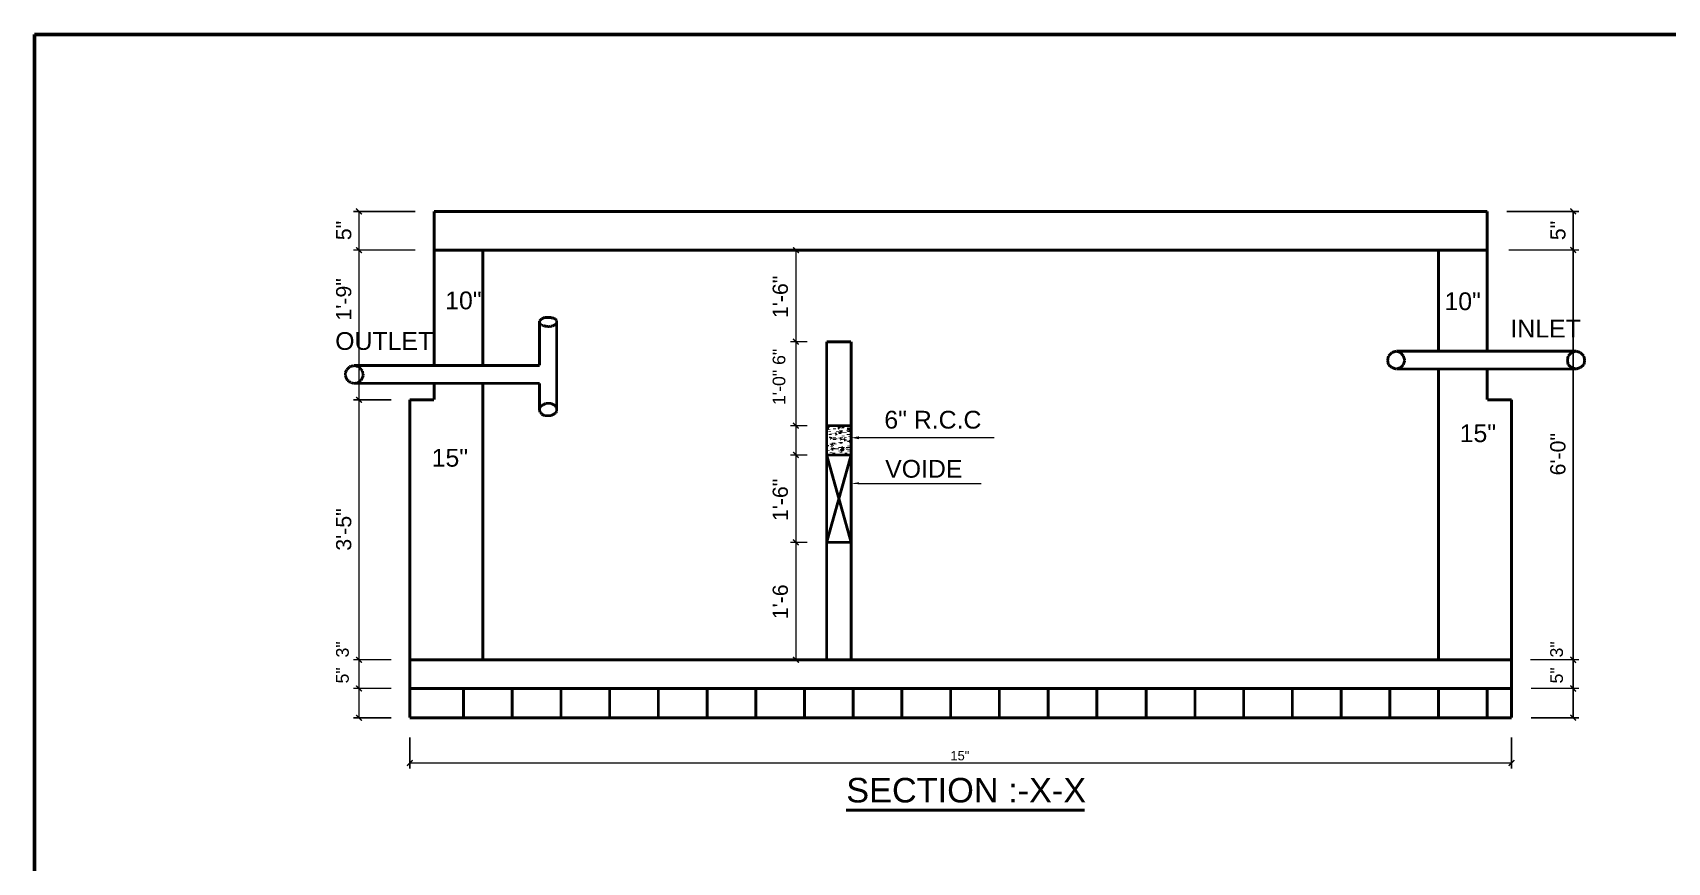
# Model space of a CAD drawing. Header units: millimetres. Extents: x 5 to 350, y 3 to 213.
# Drawn here: x 5 to 198.2, y 114.7 to 212.7 of the extents above; entities that cross this region are included whole.
import ezdxf

# ---------------------------------------------------------------- set-up
doc = ezdxf.new("R2010")
doc.units = ezdxf.units.MM
for name, color, linetype in [('H', 251, 'Continuous'), ('P', 255, 'Continuous'), ('T', 255, 'Continuous')]:
    doc.layers.add(name, color=color, linetype=linetype)
doc.styles.get("Standard").update_dxf_attribs({"font": 'arial.ttf'})

msp = doc.modelspace()

# ---------------------------------------------------------------- hatches: boundary and pattern name
at = {"layer": 'H', "linetype": 'Continuous'}
for points in [[(102.694, 164.677), (101.776, 164.853), (102.694, 165.012), (102.694, 164.677)], [(102.694, 159.35), (101.776, 159.42), (102.694, 159.597), (102.694, 159.35)]]:
    msp.add_hatch(color=256, dxfattribs=at).paths.add_polyline_path(points)

# ---------------------------------------------------------------- linework, layer by layer
at = {"layer": 'P'}
for points, const_width in [([(5.256, 212.513), (350.273, 212.513)], 0.423), ([(5.256, 3.14), (5.256, 212.513)], 0.423), ([(5.256, 212.513), (5.256, 212.513)], 0.423), ([(5.256, 212.513), (350.273, 212.513)], 0.423), ([(5.256, 3.14), (5.256, 212.513)], 0.423), ([(5.256, 212.513), (5.256, 212.513)], 0.423), ([(50.288, 191.594), (42.933, 191.594)], 0.169), ([(43.938, 191.258), (43.268, 191.946)], 0.169), ([(43.603, 187.025), (43.603, 191.594)], 0.169), ([(52.493, 191.594), (176.953, 191.594)], 0.339), ([(52.493, 187.025), (52.493, 191.594)], 0.339), ([(176.953, 187.025), (176.953, 191.594)], 0.339), ([(179.246, 191.594), (187.784, 191.594)], 0.169), ([(187.448, 191.258), (186.778, 191.946)], 0.169), ([(187.113, 187.025), (187.113, 191.594)], 0.169), ([(43.268, 187.36), (43.938, 186.69)], 0.169), ([(43.938, 186.69), (43.268, 187.36)], 0.169), ([(95.585, 186.69), (94.915, 187.36)], 0.169), ([(187.448, 186.69), (186.778, 187.36)], 0.169), ([(186.778, 187.36), (187.448, 186.69)], 0.169), ([(50.288, 187.025), (42.933, 187.025)], 0.169), ([(50.288, 187.025), (42.933, 187.025)], 0.169), ([(43.603, 169.333), (43.603, 187.025)], 0.169), ([(52.493, 187.025), (176.953, 187.025)], 0.339), ([(52.493, 187.025), (52.493, 173.39)], 0.339), ([(58.244, 187.025), (58.244, 173.39)], 0.339), ([(93.045, 187.025), (94.58, 187.025)], 0.169), ([(95.25, 176.195), (95.25, 187.025)], 0.169), ([(171.203, 187.025), (171.203, 175.084)], 0.339), ([(176.953, 187.025), (176.953, 175.084)], 0.339), ([(179.493, 187.025), (187.784, 187.025)], 0.169), ([(179.493, 187.025), (187.784, 187.025)], 0.169), ([(187.113, 138.606), (187.113, 187.025)], 0.169), ([(65.017, 178.735), (64.946, 178.647)], 0.339), ([(64.946, 178.647), (64.946, 178.558)], 0.339), ([(64.946, 178.558), (64.946, 173.39)], 0.339), ([(64.946, 178.558), (64.946, 178.47)], 0.339), ([(64.946, 178.558), (64.946, 178.558)], 0.339), ([(64.946, 178.47), (65.017, 178.312)], 0.339), ([(65.105, 178.823), (65.017, 178.735)], 0.339), ([(65.017, 178.312), (65.105, 178.223)], 0.339), ([(65.193, 178.894), (65.105, 178.823)], 0.339), ([(65.105, 178.223), (65.193, 178.135)], 0.339), ([(65.37, 178.982), (65.193, 178.894)], 0.339), ([(65.193, 178.135), (65.37, 178.135)], 0.339), ([(65.528, 179.07), (65.37, 178.982)], 0.339), ([(65.37, 178.135), (65.528, 178.047)], 0.339), ([(65.705, 179.07), (65.528, 179.07)], 0.339), ([(65.528, 178.047), (65.705, 178.047)], 0.339), ([(65.952, 179.07), (65.705, 179.07)], 0.339), ([(65.705, 178.047), (65.952, 177.976)], 0.339), ([(66.128, 179.07), (65.952, 179.07)], 0.339), ([(65.952, 177.976), (66.128, 177.976)], 0.339), ([(66.287, 179.07), (66.128, 179.07)], 0.339), ([(66.128, 177.976), (66.287, 178.047)], 0.339), ([(66.463, 178.982), (66.287, 179.07)], 0.339), ([(66.287, 178.047), (66.463, 178.047)], 0.339), ([(66.64, 178.982), (66.463, 178.982)], 0.339), ([(66.463, 178.047), (66.64, 178.135)], 0.339), ([(66.798, 178.894), (66.64, 178.982)], 0.339), ([(66.64, 178.135), (66.798, 178.223)], 0.339), ([(66.887, 178.823), (66.798, 178.894)], 0.339), ([(66.798, 178.223), (66.887, 178.312)], 0.339), ([(66.975, 178.735), (66.887, 178.823)], 0.339), ([(66.887, 178.312), (66.975, 178.4)], 0.339), ([(66.975, 178.558), (66.975, 178.735)], 0.339), ([(66.975, 168.152), (66.975, 178.558)], 0.339), ([(66.975, 178.47), (66.975, 178.558)], 0.339), ([(66.975, 178.4), (66.975, 178.47)], 0.339), ([(96.608, 176.195), (94.58, 176.195)], 0.169), ([(96.608, 176.195), (94.58, 176.195)], 0.169), ([(94.915, 176.53), (95.585, 175.86)], 0.169), ([(95.585, 175.86), (94.915, 176.53)], 0.169), ([(95.25, 166.282), (95.25, 176.195)], 0.169), ([(98.884, 176.195), (98.884, 138.606)], 0.339), ([(101.776, 176.195), (98.884, 176.195)], 0.339), ([(101.776, 176.195), (101.776, 138.606)], 0.339), ([(165.276, 174.502), (165.188, 173.99)], 0.339), ([(165.188, 173.99), (165.276, 173.478)], 0.339), ([(165.7, 174.925), (165.276, 174.502)], 0.339), ([(166.194, 175.084), (165.7, 174.925)], 0.339), ([(166.705, 174.925), (166.194, 175.084)], 0.339), ([(166.194, 175.084), (187.448, 175.084)], 0.339), ([(167.04, 174.502), (166.705, 174.925)], 0.339), ([(167.217, 173.99), (167.04, 174.502)], 0.339), ([(167.04, 173.478), (167.217, 173.99)], 0.339), ([(167.217, 173.99), (167.217, 173.99)], 0.339), ([(186.514, 174.502), (186.443, 173.99)], 0.339), ([(186.443, 173.99), (186.514, 173.478)], 0.339), ([(186.937, 174.925), (186.514, 174.502)], 0.339), ([(187.448, 175.084), (186.937, 174.925)], 0.339), ([(187.96, 174.925), (187.448, 175.084)], 0.339), ([(188.383, 174.502), (187.96, 174.925)], 0.339), ([(188.472, 173.99), (188.383, 174.502)], 0.339), ([(188.383, 173.478), (188.472, 173.99)], 0.339), ([(188.472, 173.99), (188.472, 173.99)], 0.339), ([(42.086, 172.72), (41.998, 172.544)], 0.339), ([(41.998, 172.544), (41.998, 172.385)], 0.339), ([(41.998, 172.385), (41.998, 172.208)], 0.339), ([(41.998, 172.208), (42.086, 171.962)], 0.339), ([(42.157, 172.896), (42.086, 172.72)], 0.339), ([(42.086, 171.962), (42.157, 171.785)], 0.339), ([(42.333, 173.055), (42.157, 172.896)], 0.339), ([(42.157, 171.785), (42.245, 171.626)], 0.339), ([(42.51, 173.232), (42.333, 173.055)], 0.339), ([(42.668, 173.32), (42.51, 173.232)], 0.339), ([(42.845, 173.32), (42.668, 173.32)], 0.339), ([(43.004, 173.39), (42.845, 173.32)], 0.339), ([(43.004, 173.39), (64.946, 173.39)], 0.339), ([(43.268, 173.32), (43.004, 173.39)], 0.339), ([(43.004, 173.39), (43.004, 173.39)], 0.339), ([(43.427, 173.32), (43.268, 173.32)], 0.339), ([(43.603, 173.232), (43.427, 173.32)], 0.339), ([(43.78, 173.055), (43.603, 173.232)], 0.339), ([(43.85, 172.896), (43.78, 173.055)], 0.339), ([(44.027, 172.72), (43.85, 172.896)], 0.339), ([(43.85, 171.626), (43.938, 171.785)], 0.339), ([(43.938, 171.785), (44.027, 171.962)], 0.339), ([(44.027, 172.544), (44.027, 172.72)], 0.339), ([(44.115, 172.385), (44.027, 172.544)], 0.339), ([(44.027, 171.962), (44.115, 172.208)], 0.339), ([(44.115, 172.208), (44.115, 172.385)], 0.339), ([(165.276, 173.478), (165.7, 173.143)], 0.339), ([(165.7, 173.143), (166.194, 172.967)], 0.339), ([(166.194, 172.967), (166.705, 173.143)], 0.339), ([(166.194, 172.967), (187.448, 172.967)], 0.339), ([(166.705, 173.143), (167.04, 173.478)], 0.339), ([(171.203, 172.967), (171.203, 138.606)], 0.339), ([(176.953, 169.333), (176.953, 172.967)], 0.339), ([(186.514, 173.478), (186.937, 173.143)], 0.339), ([(186.937, 173.143), (187.448, 172.967)], 0.339), ([(187.448, 172.967), (187.96, 173.143)], 0.339), ([(187.96, 173.143), (188.383, 173.478)], 0.339), ([(42.245, 171.626), (42.422, 171.538)], 0.339), ([(42.422, 171.538), (42.58, 171.362)], 0.339), ([(42.58, 171.362), (42.757, 171.362)], 0.339), ([(42.757, 171.362), (42.933, 171.274)], 0.339), ([(42.933, 171.274), (43.18, 171.274)], 0.339), ([(43.004, 171.274), (64.946, 171.274)], 0.339), ([(43.18, 171.274), (43.356, 171.362)], 0.339), ([(43.356, 171.362), (43.515, 171.362)], 0.339), ([(43.515, 171.362), (43.692, 171.538)], 0.339), ([(43.692, 171.538), (43.85, 171.626)], 0.339), ([(52.493, 171.274), (52.493, 169.333)], 0.339), ([(58.244, 171.274), (58.244, 138.606)], 0.339), ([(64.946, 168.152), (64.946, 171.274)], 0.339), ([(47.413, 169.333), (42.933, 169.333)], 0.169), ([(47.413, 169.333), (42.933, 169.333)], 0.169), ([(43.938, 168.998), (43.268, 169.668)], 0.169), ([(43.268, 169.668), (43.938, 168.998)], 0.169), ([(43.603, 138.606), (43.603, 169.333)], 0.169), ([(52.493, 169.333), (49.618, 169.333)], 0.339), ([(49.618, 169.333), (49.618, 154.182)], 0.339), ([(65.017, 168.487), (64.946, 168.31)], 0.339), ([(64.946, 168.31), (64.946, 168.152)], 0.339), ([(64.946, 168.152), (64.946, 168.063)], 0.339), ([(64.946, 168.063), (65.017, 167.887)], 0.339), ([(65.105, 168.575), (65.017, 168.487)], 0.339), ([(65.193, 168.663), (65.105, 168.575)], 0.339), ([(65.37, 168.734), (65.193, 168.663)], 0.339), ([(65.528, 168.822), (65.37, 168.734)], 0.339), ([(65.705, 168.91), (65.528, 168.822)], 0.339), ([(65.952, 168.91), (65.705, 168.91)], 0.339), ([(66.128, 168.91), (65.952, 168.91)], 0.339), ([(66.287, 168.91), (66.128, 168.91)], 0.339), ([(66.463, 168.822), (66.287, 168.91)], 0.339), ([(66.64, 168.734), (66.463, 168.822)], 0.339), ([(66.798, 168.663), (66.64, 168.734)], 0.339), ([(66.887, 168.487), (66.798, 168.663)], 0.339), ([(66.975, 168.398), (66.887, 168.487)], 0.339), ([(66.887, 167.816), (66.975, 167.975)], 0.339), ([(66.975, 168.24), (66.975, 168.398)], 0.339), ([(66.975, 168.152), (66.975, 168.24)], 0.339), ([(66.975, 167.975), (66.975, 168.152)], 0.339), ([(179.828, 169.333), (176.953, 169.333)], 0.339), ([(179.828, 154.182), (179.828, 169.333)], 0.339), ([(65.017, 167.887), (65.105, 167.816)], 0.339), ([(65.105, 167.816), (65.193, 167.64)], 0.339), ([(65.193, 167.64), (65.37, 167.552)], 0.339), ([(65.37, 167.552), (65.528, 167.464)], 0.339), ([(65.528, 167.464), (65.705, 167.464)], 0.339), ([(65.705, 167.464), (65.952, 167.464)], 0.339), ([(65.952, 167.464), (66.128, 167.464)], 0.339), ([(66.128, 167.464), (66.287, 167.464)], 0.339), ([(66.287, 167.464), (66.463, 167.552)], 0.339), ([(66.463, 167.552), (66.64, 167.64)], 0.339), ([(66.64, 167.64), (66.798, 167.728)], 0.339), ([(66.798, 167.728), (66.887, 167.816)], 0.339), ([(96.608, 166.282), (94.58, 166.282)], 0.169), ([(96.608, 166.282), (94.58, 166.282)], 0.169), ([(94.915, 166.617), (95.585, 165.947)], 0.169), ([(95.585, 165.947), (94.915, 166.617)], 0.169), ([(95.25, 162.807), (95.25, 166.282)], 0.169), ([(98.884, 166.282), (101.776, 166.282)], 0.339), ([(98.884, 166.035), (99.06, 166.035)], 0.339), ([(98.884, 166.035), (98.972, 165.947)], 0.339), ([(98.972, 165.947), (99.06, 166.035)], 0.339), ([(99.06, 166.123), (99.148, 166.194)], 0.339), ([(99.06, 166.123), (99.148, 166.123)], 0.339), ([(99.148, 166.123), (99.148, 166.194)], 0.339), ([(100.242, 166.035), (100.33, 166.123)], 0.339), ([(100.242, 166.035), (100.418, 165.947)], 0.339), ([(100.418, 165.947), (100.33, 166.123)], 0.339), ([(100.753, 165.947), (100.753, 166.035)], 0.339), ([(100.842, 166.035), (100.842, 166.123)], 0.339), ([(101.353, 166.123), (101.353, 166.194)], 0.339), ([(101.6, 166.123), (101.6, 166.194)], 0.339), ([(98.884, 165.188), (98.884, 165.276)], 0.339), ([(98.884, 164.588), (98.884, 164.677)], 0.339), ([(98.972, 165.77), (98.972, 165.858)], 0.339), ([(99.148, 165.77), (99.148, 165.858)], 0.339), ([(99.236, 165.523), (99.236, 165.612)], 0.339), ([(99.307, 165.188), (99.307, 165.276)], 0.339), ([(99.307, 164.765), (99.395, 164.924)], 0.339), ([(99.307, 164.765), (99.395, 164.765)], 0.339), ([(99.395, 165.276), (99.395, 165.347)], 0.339), ([(99.395, 164.765), (99.395, 164.924)], 0.339), ([(99.395, 164.077), (99.395, 164.165)], 0.339), ([(99.483, 164.077), (99.66, 164.077)], 0.339), ([(99.483, 164.077), (99.572, 164.006)], 0.339), ([(99.483, 164.006), (99.483, 164.077)], 0.339), ([(99.572, 165.276), (99.572, 165.347)], 0.339), ([(99.572, 164.006), (99.66, 164.077)], 0.339), ([(99.73, 164.677), (99.73, 164.765)], 0.339), ([(99.73, 164.165), (99.73, 164.253)], 0.339), ([(99.818, 165.858), (99.818, 165.947)], 0.339), ([(99.818, 165.858), (99.818, 165.947)], 0.339), ([(99.818, 165.276), (99.818, 165.347)], 0.339), ([(99.818, 164.853), (99.818, 164.924)], 0.339), ([(99.818, 164.588), (99.818, 164.677)], 0.339), ([(99.907, 165.276), (100.083, 165.347)], 0.339), ([(99.907, 165.276), (99.995, 165.276)], 0.339), ([(99.907, 164.077), (99.907, 164.165)], 0.339), ([(99.995, 165.276), (100.083, 165.347)], 0.339), ([(99.995, 164.677), (99.995, 164.765)], 0.339), ([(100.154, 165.523), (100.154, 165.612)], 0.339), ([(100.418, 165.435), (100.418, 165.523)], 0.339), ([(100.418, 165.347), (100.418, 165.435)], 0.339), ([(100.418, 164.765), (100.418, 164.853)], 0.339), ([(100.418, 164.253), (100.418, 164.342)], 0.339), ([(100.506, 165.523), (100.577, 165.7)], 0.339), ([(100.665, 165.523), (100.506, 165.523)], 0.339), ([(100.506, 165.276), (100.506, 165.347)], 0.339), ([(100.506, 164.677), (100.577, 164.765)], 0.339), ([(100.506, 164.677), (100.577, 164.677)], 0.339), ([(100.577, 165.7), (100.665, 165.523)], 0.339), ([(100.577, 164.677), (100.577, 164.765)], 0.339), ([(100.577, 164.165), (100.577, 164.253)], 0.339), ([(100.665, 165.435), (100.665, 165.523)], 0.339), ([(100.665, 164.853), (100.665, 164.924)], 0.339), ([(100.665, 164.253), (100.665, 164.342)], 0.339), ([(100.753, 164.588), (100.753, 164.677)], 0.339), ([(100.842, 165.435), (100.842, 165.523)], 0.339), ([(100.842, 165.012), (100.842, 165.1)], 0.339), ([(100.93, 164.588), (101.088, 164.677)], 0.339), ([(100.93, 164.588), (101.088, 164.588)], 0.339), ([(101.088, 165.435), (101.088, 165.523)], 0.339), ([(101.088, 164.853), (101.088, 164.924)], 0.339), ([(101.088, 164.5), (101.088, 164.677)], 0.339), ([(101.353, 165.858), (101.512, 165.947)], 0.339), ([(101.353, 165.858), (101.424, 165.77)], 0.339), ([(101.424, 165.77), (101.512, 165.947)], 0.339), ([(101.424, 165.612), (101.424, 165.7)], 0.339), ([(101.424, 165.188), (101.424, 165.276)], 0.339), ([(101.424, 164.43), (101.424, 164.5)], 0.339), ([(101.512, 165.858), (101.6, 165.947)], 0.339), ([(101.512, 165.858), (101.6, 165.858)], 0.339), ([(101.512, 165.523), (101.512, 165.612)], 0.339), ([(101.512, 164.342), (101.512, 164.43)], 0.339), ([(101.6, 165.858), (101.6, 165.947)], 0.339), ([(101.6, 165.523), (101.6, 165.612)], 0.339), ([(101.6, 164.924), (101.6, 165.012)], 0.339), ([(101.688, 164.5), (101.688, 164.588)], 0.339), ([(101.688, 164.253), (101.688, 164.342)], 0.339), ([(101.776, 164.588), (101.776, 164.677)], 0.339), ([(101.776, 164.588), (101.776, 164.677)], 0.339), ([(102.694, 164.853), (118.71, 164.853)], 0.169), ([(96.608, 162.807), (94.58, 162.807)], 0.169), ([(96.608, 162.807), (94.58, 162.807)], 0.169), ([(95.585, 162.472), (94.915, 163.16)], 0.169), ([(94.915, 163.16), (95.585, 162.472)], 0.169), ([(95.25, 152.488), (95.25, 162.807)], 0.169), ([(98.884, 163.918), (98.972, 164.006)], 0.339), ([(98.884, 163.83), (98.972, 163.83)], 0.339), ([(98.884, 163.495), (98.884, 163.583)], 0.339), ([(101.776, 152.488), (98.884, 162.807)], 0.339), ([(101.776, 162.807), (98.884, 152.488)], 0.339), ([(98.884, 162.807), (101.776, 162.807)], 0.339), ([(98.972, 163.83), (98.972, 164.006)], 0.339), ([(99.06, 163.318), (99.06, 163.407)], 0.339), ([(99.148, 162.807), (99.148, 162.895)], 0.339), ([(99.148, 162.807), (99.236, 162.807)], 0.339), ([(99.236, 162.807), (99.236, 162.895)], 0.339), ([(99.395, 163.072), (99.395, 163.16)], 0.339), ([(99.483, 163.742), (99.483, 163.83)], 0.339), ([(99.483, 163.495), (99.572, 163.583)], 0.339), ([(99.483, 163.495), (99.66, 163.495)], 0.339), ([(99.483, 163.407), (99.483, 163.495)], 0.339), ([(99.66, 163.495), (99.572, 163.583)], 0.339), ([(99.73, 163.583), (99.73, 163.654)], 0.339), ([(99.73, 162.983), (99.73, 163.072)], 0.339), ([(99.818, 163.495), (99.818, 163.583)], 0.339), ([(100.154, 163.495), (100.154, 163.583)], 0.339), ([(100.418, 163.654), (100.418, 163.742)], 0.339), ([(100.418, 163.23), (100.418, 163.318)], 0.339), ([(100.577, 163.318), (100.665, 163.407)], 0.339), ([(100.577, 163.318), (100.665, 163.318)], 0.339), ([(100.577, 163.072), (100.577, 163.16)], 0.339), ([(100.665, 163.583), (100.842, 163.742)], 0.339), ([(100.665, 163.654), (100.665, 163.742)], 0.339), ([(100.665, 163.583), (100.842, 163.583)], 0.339), ([(100.665, 163.318), (100.665, 163.407)], 0.339), ([(100.753, 163.495), (100.753, 163.583)], 0.339), ([(100.753, 163.407), (100.842, 163.495)], 0.339), ([(100.753, 163.407), (100.842, 163.407)], 0.339), ([(100.753, 162.895), (100.753, 162.983)], 0.339), ([(100.753, 162.895), (100.753, 162.983)], 0.339), ([(100.842, 163.583), (100.842, 163.742)], 0.339), ([(100.842, 163.407), (100.842, 163.495)], 0.339), ([(101.177, 162.983), (101.177, 163.072)], 0.339), ([(101.265, 163.583), (101.265, 163.654)], 0.339), ([(101.353, 163.654), (101.353, 163.742)], 0.339), ([(101.353, 163.407), (101.353, 163.495)], 0.339), ([(101.512, 163.83), (101.512, 163.918)], 0.339), ([(101.512, 163.23), (101.512, 163.318)], 0.339), ([(101.688, 163.654), (101.688, 163.742)], 0.339), ([(101.688, 163.407), (101.688, 163.495)], 0.339), ([(102.694, 159.42), (117.175, 159.42)], 0.169), ([(49.618, 154.182), (49.618, 131.745)], 0.339), ([(94.915, 152.823), (95.585, 152.153)], 0.169), ([(95.585, 152.153), (94.915, 152.823)], 0.169), ([(98.884, 152.488), (101.776, 152.488)], 0.339), ([(179.828, 154.182), (179.828, 131.745)], 0.339), ([(96.608, 152.488), (94.58, 152.488)], 0.169), ([(96.608, 152.488), (94.58, 152.488)], 0.169), ([(95.25, 138.606), (95.25, 152.488)], 0.169), ([(47.413, 138.606), (42.933, 138.606)], 0.169), ([(47.413, 138.606), (42.933, 138.606)], 0.169), ([(43.268, 138.942), (43.938, 138.254)], 0.169), ([(43.938, 138.254), (43.268, 138.942)], 0.169), ([(43.603, 135.22), (43.603, 138.606)], 0.169), ([(49.618, 138.606), (179.828, 138.606)], 0.339), ([(93.045, 138.606), (94.58, 138.606)], 0.169), ([(94.915, 138.942), (95.585, 138.254)], 0.169), ([(182.033, 138.606), (187.784, 138.606)], 0.169), ([(182.033, 138.606), (187.784, 138.606)], 0.169), ([(186.778, 138.942), (187.448, 138.254)], 0.169), ([(187.448, 138.254), (186.778, 138.942)], 0.169), ([(187.113, 135.22), (187.113, 138.606)], 0.169), ([(47.413, 135.22), (42.933, 135.22)], 0.169), ([(47.413, 135.22), (42.933, 135.22)], 0.169), ([(43.268, 135.555), (43.938, 134.867)], 0.169), ([(43.938, 134.867), (43.268, 135.555)], 0.169), ([(43.603, 131.745), (43.603, 135.22)], 0.169), ([(49.618, 135.22), (179.828, 135.22)], 0.339), ([(55.968, 135.22), (55.968, 131.745)], 0.339), ([(61.718, 135.22), (61.718, 131.745)], 0.339), ([(67.486, 135.22), (67.486, 131.745)], 0.339), ([(73.237, 135.22), (73.237, 131.745)], 0.339), ([(78.987, 135.22), (78.987, 131.745)], 0.339), ([(84.755, 135.22), (84.755, 131.745)], 0.339), ([(90.505, 135.22), (90.505, 131.745)], 0.339), ([(96.273, 135.22), (96.273, 131.745)], 0.339), ([(102.023, 135.22), (102.023, 131.745)], 0.339), ([(107.774, 135.22), (107.774, 131.745)], 0.339), ([(113.542, 135.22), (113.542, 131.745)], 0.339), ([(119.292, 135.22), (119.292, 131.745)], 0.339), ([(125.06, 135.22), (125.06, 131.745)], 0.339), ([(130.81, 135.22), (130.81, 131.745)], 0.339), ([(136.648, 135.22), (136.648, 131.745)], 0.339), ([(142.416, 135.22), (142.416, 131.745)], 0.339), ([(148.167, 135.22), (148.167, 131.745)], 0.339), ([(153.917, 135.22), (153.917, 131.745)], 0.339), ([(159.685, 135.22), (159.685, 131.745)], 0.339), ([(165.435, 135.22), (165.435, 131.745)], 0.339), ([(171.203, 135.22), (171.203, 131.745)], 0.339), ([(176.953, 135.22), (176.953, 131.745)], 0.339), ([(182.122, 135.22), (187.784, 135.22)], 0.169), ([(182.122, 135.22), (187.784, 135.22)], 0.169), ([(186.778, 135.555), (187.448, 134.867)], 0.169), ([(187.448, 134.867), (186.778, 135.555)], 0.169), ([(187.113, 131.745), (187.113, 135.22)], 0.169), ([(47.413, 131.745), (42.933, 131.745)], 0.169), ([(43.268, 132.08), (43.938, 131.41)], 0.169), ([(49.618, 131.745), (179.828, 131.745)], 0.339), ([(182.122, 131.745), (187.784, 131.745)], 0.169), ([(186.778, 132.08), (187.448, 131.41)], 0.169), ([(49.618, 129.452), (49.618, 125.73)], 0.169), ([(179.828, 129.452), (179.828, 125.73)], 0.169), ([(49.953, 126.753), (49.283, 126.065)], 0.169), ([(49.618, 126.4), (179.828, 126.4)], 0.169), ([(179.493, 126.065), (180.164, 126.753)], 0.169), ([(101.177, 120.826), (129.364, 120.826)], 0.339)]:
    msp.add_lwpolyline(points, dxfattribs=dict(at, const_width=const_width))

# ---------------------------------------------------------------- texts
at = {"layer": 'T', "attachment_point": 1, "rotation": 90}
for s, insert, char_height in [('{\\fArial|b0|i0|c0|p18;5"}', (40.9, 188.2), 1.8), ('{\\fArial|b0|i0|c0|p18;5"}', (184.4, 188.2), 1.8), ('{\\fArial|b0|i0|c0|p18;1\'-9"}', (40.9, 178.7), 1.8), ('{\\fArial|b0|i0|c0|p18;1\'-6"}', (92.5, 179), 1.8), ('{\\fArial|b0|i0|c0|p18;1\'-0" 6"}', (92.5, 168.7), 1.5), ('{\\fArial|b0|i0|c0|p18;6\'-0"}', (184.4, 160.4), 1.8), ('{\\fArial|b0|i0|c0|p18;1\'-6"}', (92.5, 155), 1.8), ('{\\fArial|b0|i0|c0|p18;3\'-5"}', (40.9, 151.5), 1.8), ("{\\fArial|b0|i0|c0|p18;1'-6}", (92.5, 143.4), 1.8), ('{\\fArial|b0|i0|c0|p18;5"  3"}', (40.9, 135.8), 1.5), ('{\\fArial|b0|i0|c0|p18;5"  3"}', (184.4, 135.8), 1.5)]:
    msp.add_mtext(s, dxfattribs=dict(at, insert=insert, char_height=char_height))
at = {"layer": 'T', "attachment_point": 7}
for s, insert, char_height in [('{\\fArial|b0|i0|c0|p18;10"}', (53.8, 180), 2.1), ('{\\fArial|b0|i0|c0|p18;10"}', (171.9, 179.9), 2.1), ('{\\fArial|b0|i0|c0|p18;INLET}', (179.7, 176.7), 2.1), ('{\\fArial|b0|i0|c0|p18;OUTLET}', (40.8, 175.2), 2.1), ('{\\fArial|b0|i0|c0|p18;6" R.C.C}', (105.7, 165.9), 2.1), ('{\\fArial|b0|i0|c0|p18;15"}', (173.7, 164.3), 2.1), ('{\\fArial|b0|i0|c0|p18;15"}', (52.2, 161.4), 2.1), ('{\\fArial|b0|i0|c0|p18;VOIDE}', (105.8, 160.1), 2.1), ('{\\fArial|b0|i0|c0|p18;15"}', (113.5, 126.7), 1.1), ('{\\fArial|b0|i0|c0|p18;SECTION :-X-X}', (101.2, 121.7), 2.9)]:
    msp.add_mtext(s, dxfattribs=dict(at, insert=insert, char_height=char_height))

doc.saveas('drawing.dxf')
